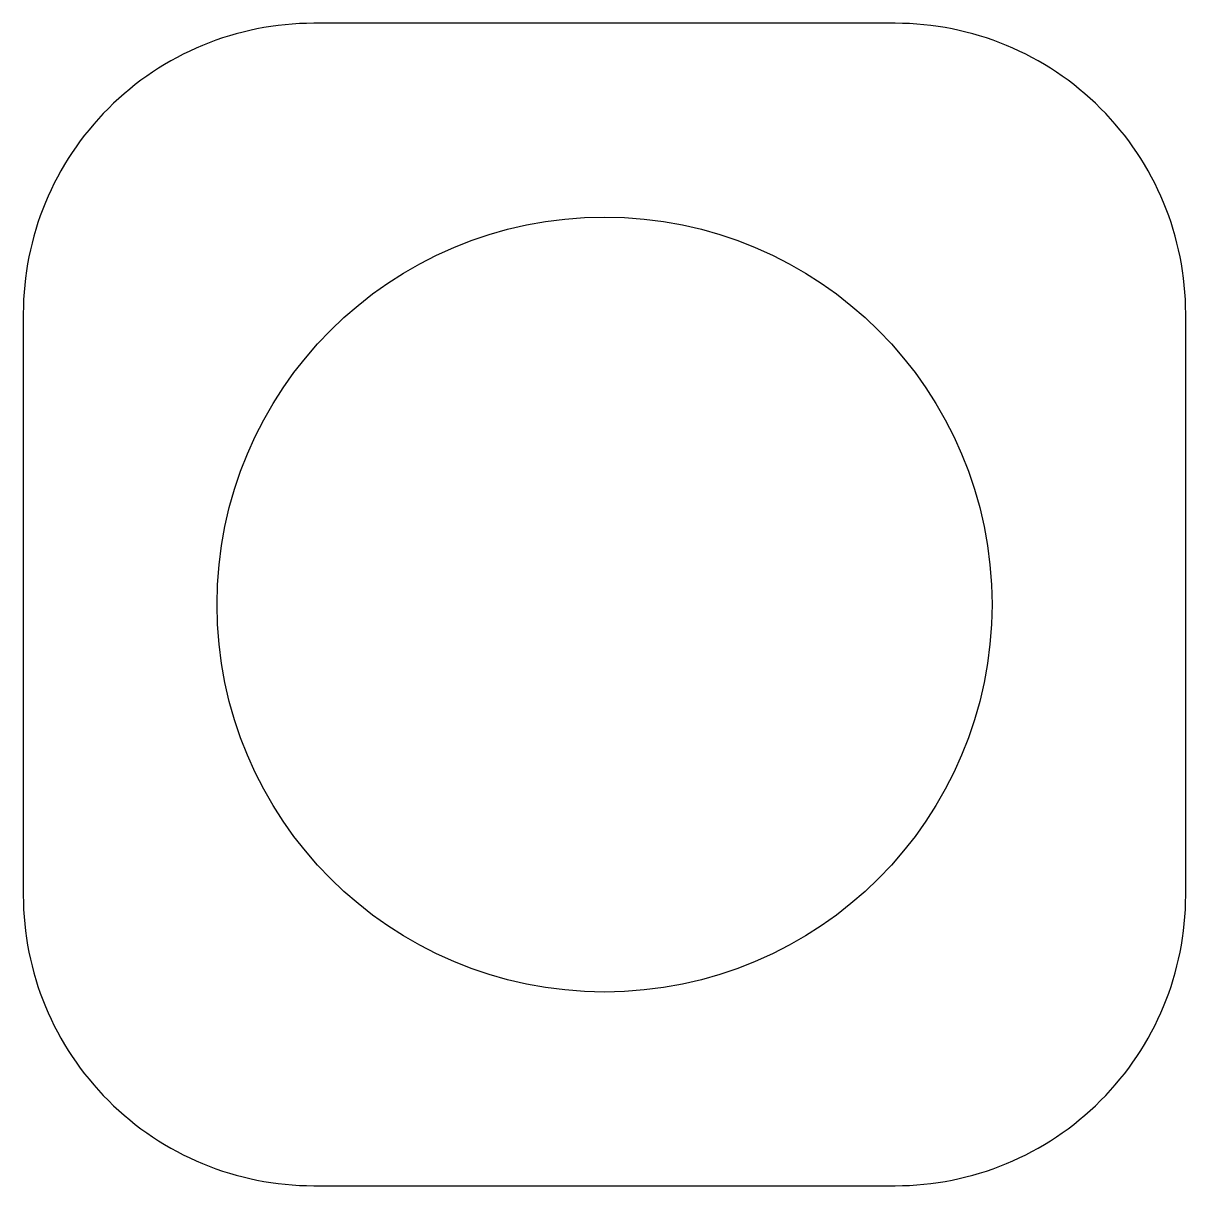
# Model space of a CAD drawing. Extents: x -1.5 to 1.5, y -1.5 to 1.5.
import ezdxf

# ---------------------------------------------------------------- set-up
doc = ezdxf.new("R2010")
doc.units = 0
doc.header["$LTSCALE"] = 0.01
doc.header["$MEASUREMENT"] = 0
doc.layers.get('0').update_dxf_attribs({"lineweight": 20})

msp = doc.modelspace()

# ---------------------------------------------------------------- linework, layer by layer
at = {"color": 0, "linetype": 'ByBlock', "lineweight": -2}
msp.add_lwpolyline([(-0.75, -1.5), (0.75, -1.5, 0.414214), (1.5, -0.75), (1.5, 0.75, 0.414214), (0.75, 1.5), (-0.75, 1.5, 0.414214), (-1.5, 0.75), (-1.5, -0.75, 0.414214)], format="xyb", close=True, dxfattribs=at)
msp.add_circle((0, 0), 1, dxfattribs=at)

doc.saveas('drawing.dxf')
